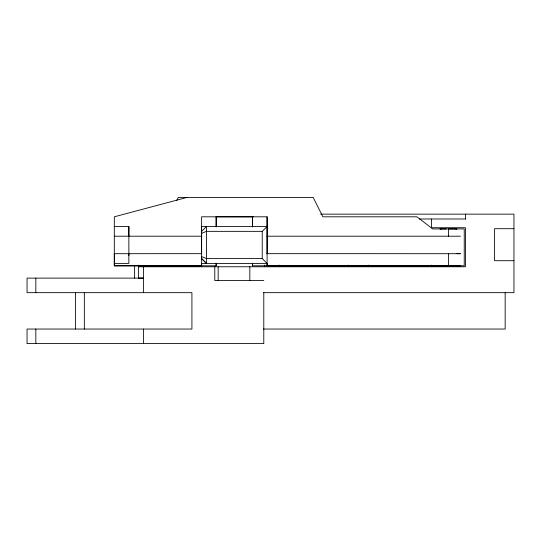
<?xml version="1.0" encoding="UTF-8"?>
<svg xmlns="http://www.w3.org/2000/svg" width="541" height="541" viewBox="0 0 541 541"><rect width="100%" height="100%" fill="white"/><g stroke="black" fill="none" stroke-linecap="round" stroke-linejoin="round"><path stroke-width="0.81" d="M201.604 233.36L206.452 231.352L262.229 231.359L267.085 226.503L201.617 226.503L201.617 265.82L114.313 265.82L114.313 253.695L201.861 253.668M216.17 263.264L216.17 265.82L216.157 263.413M216.17 226.503L216.17 216.806L253.323 216.84M252.546 263.264L252.546 265.82L252.532 263.399M252.546 226.503L252.546 216.806L252.546 227.01M455.82 265.793L456.956 265.793L267.092 265.82L267.085 263.399L262.229 258.551L262.229 231.359M267.092 265.82L267.092 216.806L201.617 216.806L201.617 253.695M128.846 236.207L128.866 226.51L114.313 226.51M128.859 255.602L128.866 226.51M176.785 200.393L178.28 197.411L313.171 197.411L322.869 216.806L416.949 216.806L432.712 228.931L464.239 228.931L464.239 265.793L252.546 265.793M201.61 231.352L206.466 226.503L206.446 263.406L201.604 258.557L201.597 256.549L206.446 258.557L262.229 258.551M187.064 197.411L114.313 216.806L114.313 265.82M441.125 228.931L439.989 228.931L446.278 228.938M455.82 228.938L456.962 228.931L448.475 228.944L448.475 236.207M460.479 265.793L448.475 265.82L448.475 253.695M320.718 214.141L513.95 214.141L513.95 292.667L263.352 292.667M419.37 218.99L465.781 218.99M513.95 228.694L494.548 228.694L494.548 260.701L513.95 260.701M114.313 236.207L201.861 236.207M266.902 236.207L460.479 236.207M266.902 253.668L460.479 253.695L456.962 253.668M114.313 263.393L128.866 263.393L128.846 253.695M267.078 263.399L201.604 263.413L201.617 265.82M114.313 265.793L216.17 265.793M138.564 266.767L465.449 266.767L465.449 227.72L431.495 227.72L431.495 218.99M263.792 280.542L214.784 280.542L214.784 266.767M263.447 329.043L505.166 329.043L505.166 292.715M138.564 278.027L143.419 278.115L27.05 278.115L27.05 292.667L191.92 292.667L191.92 329.043L27.05 329.043L27.05 343.596L263.792 343.596L263.792 292.667M201.61 258.557L206.459 263.413M465.449 214.141L465.449 218.99M431.495 265.104L431.495 266.767M368.739 265.09L368.739 266.767M348.242 265.09L348.242 266.767M279.217 265.09L279.217 266.767M267.092 216.806L267.092 253.695M264.671 265.09L264.671 266.767M249.827 266.767L249.827 280.542M218.165 266.767L218.165 280.542M216.17 216.806L216.17 226.943M201.617 265.097L201.617 266.767M143.419 266.767L143.419 292.667M143.419 329.043L143.419 343.596M138.564 265.097L138.564 278.094M134.628 265.178L134.628 278.115M84.335 292.667L84.335 329.043M75.551 292.667L75.551 329.043M35.834 278.115L35.834 292.667M35.834 329.043L35.834 343.596M440.279 265.793L441.131 265.793L440.279 265.793"/></g></svg>
